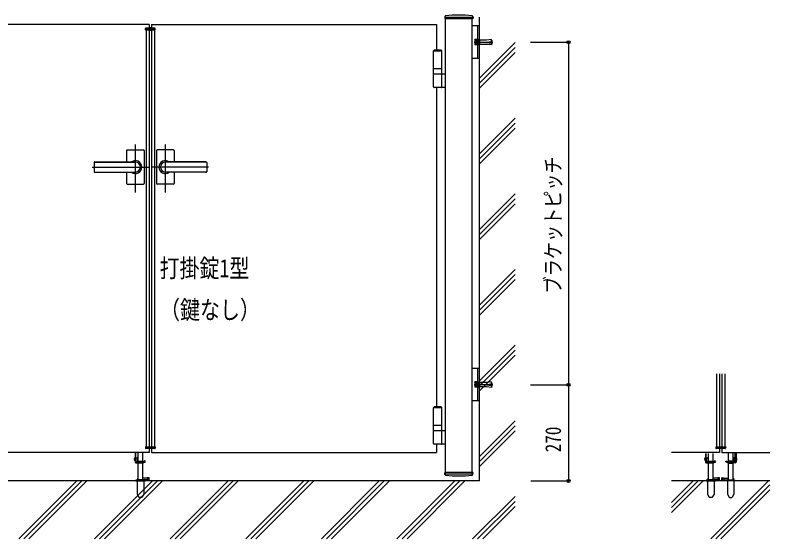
# Model space of a CAD drawing. Units: millimetres, scale not verified. Extents: x -4205 to 4205, y -2970 to 2970.
# Drawn here: x -2334 to -217, y -190 to 1278 of the extents above; entities that cross this region are included whole.
import ezdxf
from ezdxf.enums import TextEntityAlignment as Align

# ---------------------------------------------------------------- set-up
doc = ezdxf.new("R2010")
doc.units = ezdxf.units.MM
doc.header["$LTSCALE"] = 10
for name, color, linetype in [('0-1_USER1', 3, 'Continuous'), ('0-2_YKK_12', 2, 'Continuous'), ('0-4_YKK_A1', 4, 'Continuous'), ('0-5_YKK_D', 6, 'Continuous'), ('0-7_YSS_K', 3, 'Continuous')]:
    doc.layers.add(name, color=color, linetype=linetype)
doc.styles.add('ＭＳ ゴシック', font='')
doc.styles.get('ＭＳ ゴシック').set_extended_font_data('MS Gothic')

msp = doc.modelspace()

# ---------------------------------------------------------------- linework, layer by layer
at = {"layer": '0-2_YKK_12'}
for p, q in [((-1954.98, 1234.33), (-1954.98, 1244.33)), ((-1996.98, 780.73), (-1996.98, 915.51)), ((-1912.98, 780.73), (-1912.98, 915.51)), ((-2118.24, 852.33), (-1957.98, 852.33)), ((-1791.72, 852.33), (-1951.98, 852.33))]:
    msp.add_line(p, q, dxfattribs=at)
at = {"layer": '0-4_YKK_A1'}
for p, q in [((-1128.82, 1274.23), (-1129.08, 1269.36)), ((-1126.98, 1272.33), (-1126.98, 1268.83)), ((-1050.14, 1274.23), (-1049.88, 1269.36)), ((-1957.98, 1252.33), (-1957.98, 1241.83)), ((-1951.98, 1252.33), (-1951.98, 1241.83)), ((-1128.58, 1268.83), (-1050.38, 1268.83)), ((-1126.98, -7.67), (-1126.98, 1268.83)), ((-1051.98, -7.67), (-1051.98, 1268.83)), ((-1968.88, 1236.83), (-1968.67, 1240.88)), ((-1968.88, 1236.83), (-1941.08, 1236.83)), ((-1942.29, 1241.83), (-1967.67, 1241.83)), ((-1966.98, 1238.83), (-1942.98, 1238.83)), ((-1966.98, 1238.83), (-1966.98, 1236.83)), ((-1966.98, 1236.83), (-1966.98, 67.83)), ((-1957.98, 1236.83), (-1957.98, 67.83)), ((-1951.98, 1236.83), (-1951.98, 67.83)), ((-1942.98, 1238.83), (-1942.98, 1236.83)), ((-1942.98, 1236.83), (-1942.98, 67.83)), ((-1941.08, 1236.83), (-1941.29, 1240.88)), ((-1031.98, 1247.83), (-1051.98, 1247.83)), ((-1035.98, 1156.83), (-1035.98, 1247.83)), ((-1031.98, 1156.83), (-1031.98, 1247.83)), ((-1045.08, 1208.83), (-1044.5, 1209.84)), ((-1045.08, 1208.83), (-1045.08, 1195.83)), ((-1039.58, 1209.58), (-1037.58, 1209.58)), ((-1031.98, 1207.83), (-1031.48, 1208.33)), ((-1031.98, 1207.83), (-1031.98, 1196.83)), ((-1012.31, 1208.33), (-1031.48, 1208.33)), ((-1031.48, 1196.33), (-1031.48, 1208.33)), ((-998.25, 1210.04), (-1012.31, 1208.33)), ((-997.69, 1209.58), (-998.25, 1210.02)), ((-997.59, 1204.58), (-998.25, 1210.02)), ((-997.09, 1204.64), (-997.69, 1209.58)), ((-1047.08, 1202.33), (-994.67, 1202.33)), ((-1045.08, 1195.83), (-1044.5, 1194.82)), ((-1039.58, 1206.08), (-1044.5, 1206.08)), ((-1039.58, 1198.58), (-1044.5, 1198.58)), ((-1039.58, 1194.82), (-1044.5, 1194.82)), ((-1031.98, 1196.83), (-1031.48, 1196.33)), ((-1011.98, 1202.83), (-997.09, 1204.64)), ((-1011.98, 1202.83), (-1011.98, 1201.83)), ((-1011.98, 1201.83), (-997.09, 1200.02)), ((-997.59, 1200.08), (-998.25, 1194.64)), ((-997.69, 1195.08), (-998.25, 1194.64)), ((-997.09, 1200.02), (-997.69, 1195.08)), ((-996.98, 1206.83), (-997.35, 1206.78)), ((-996.98, 1197.83), (-997.35, 1197.87)), ((-996.48, 1206.33), (-996.98, 1206.83)), ((-996.98, 1197.83), (-996.98, 1206.83)), ((-996.98, 1197.83), (-996.48, 1198.33)), ((-996.48, 1198.33), (-996.48, 1206.33)), ((-1158.48, 1180.33), (-1160.48, 1178.33)), ((-1137.48, 1178.33), (-1160.48, 1178.33)), ((-1137.48, 1177.33), (-1160.48, 1177.33)), ((-1139.48, 1180.33), (-1158.48, 1180.33)), ((-1139.48, 1180.33), (-1137.48, 1178.33)), ((-1031.98, 1156.83), (-1051.98, 1156.83)), ((-1137.48, 1127.33), (-1160.48, 1127.33)), ((-1160.48, 1113.33), (-1126.98, 1113.33)), ((-1160.48, 1076.83), (-1160.48, 1111.83)), ((-1137.48, 1076.83), (-1137.48, 1111.83)), ((-1126.98, 1075.33), (-1158.98, 1075.33)), ((-1151.98, 1075.33), (-1151.98, 180.33)), ((-2021.98, 898.33), (-2021.98, 866.83)), ((-2019.98, 900.33), (-1973.98, 900.33)), ((-1971.98, 898.33), (-1971.98, 852.33)), ((-1937.98, 898.33), (-1937.98, 852.33)), ((-1889.98, 900.33), (-1935.98, 900.33)), ((-1887.98, 898.33), (-1887.98, 866.83)), ((-2112.98, 864.83), (-2112.98, 839.83)), ((-2110.98, 866.83), (-1996.98, 866.83)), ((-2110.98, 866.33), (-1996.98, 866.33)), ((-1971.98, 852.33), (-1971.98, 806.33)), ((-1937.98, 852.33), (-1937.98, 806.33)), ((-1798.98, 866.83), (-1912.98, 866.83)), ((-1798.98, 866.33), (-1912.98, 866.33)), ((-1796.98, 864.83), (-1796.98, 839.83)), ((-2110.98, 838.33), (-1996.98, 838.33)), ((-2110.98, 837.83), (-1996.98, 837.83)), ((-2021.98, 837.83), (-2021.98, 806.33)), ((-1798.98, 838.33), (-1912.98, 838.33)), ((-1798.98, 837.83), (-1912.98, 837.83)), ((-1887.98, 837.83), (-1887.98, 806.33)), ((-2019.98, 804.33), (-1973.98, 804.33)), ((-1889.98, 804.33), (-1935.98, 804.33)), ((-1031.98, 287.83), (-1051.98, 287.83)), ((-1035.98, 196.83), (-1035.98, 287.83)), ((-1031.98, 196.83), (-1031.98, 287.83)), ((-366.98, 272.33), (-366.98, 67.83)), ((-357.98, 272.33), (-357.98, 67.83)), ((-351.98, 272.33), (-351.98, 67.83)), ((-342.98, 272.33), (-342.98, 67.83)), ((-1047.08, 242.33), (-994.67, 242.33)), ((-1045.08, 248.83), (-1044.5, 249.84)), ((-1045.08, 248.83), (-1045.08, 235.83)), ((-1045.08, 235.83), (-1044.5, 234.82)), ((-1039.58, 246.08), (-1044.5, 246.08)), ((-1039.58, 238.58), (-1044.5, 238.58)), ((-1039.58, 234.82), (-1044.5, 234.82)), ((-1039.58, 249.58), (-1037.58, 249.58)), ((-1031.98, 247.83), (-1031.48, 248.33)), ((-1031.98, 247.83), (-1031.98, 236.83)), ((-1031.98, 236.83), (-1031.48, 236.33)), ((-1012.31, 248.33), (-1031.48, 248.33)), ((-1031.48, 236.33), (-1031.48, 248.33)), ((-998.25, 250.04), (-1012.31, 248.33)), ((-1011.98, 242.83), (-997.09, 244.64)), ((-1011.98, 242.83), (-1011.98, 241.83)), ((-1011.98, 241.83), (-997.09, 240.02)), ((-997.69, 249.58), (-998.25, 250.02)), ((-997.59, 244.58), (-998.25, 250.02)), ((-997.59, 240.08), (-998.25, 234.64)), ((-997.69, 235.08), (-998.25, 234.64)), ((-997.09, 244.64), (-997.69, 249.58)), ((-997.09, 240.02), (-997.69, 235.08)), ((-996.98, 246.83), (-997.35, 246.78)), ((-996.98, 237.83), (-997.35, 237.87)), ((-996.48, 246.33), (-996.98, 246.83)), ((-996.98, 237.83), (-996.98, 246.83)), ((-996.98, 237.83), (-996.48, 238.33)), ((-996.48, 238.33), (-996.48, 246.33)), ((-1031.98, 196.83), (-1051.98, 196.83)), ((-1158.48, 180.33), (-1160.48, 178.33)), ((-1137.48, 178.33), (-1160.48, 178.33)), ((-1137.48, 177.33), (-1160.48, 177.33)), ((-1139.48, 180.33), (-1158.48, 180.33)), ((-1139.48, 180.33), (-1137.48, 178.33)), ((-1137.48, 127.33), (-1160.48, 127.33)), ((-1160.48, 113.33), (-1126.98, 113.33)), ((-1160.48, 76.83), (-1160.48, 111.83)), ((-1137.48, 76.83), (-1137.48, 111.83)), ((-1968.88, 67.83), (-1941.08, 67.83)), ((-1968.88, 67.83), (-1968.67, 63.78)), ((-1966.98, 65.83), (-1966.98, 67.83)), ((-1966.98, 65.83), (-1942.98, 65.83)), ((-1942.98, 65.83), (-1942.98, 67.83)), ((-1941.08, 67.83), (-1941.29, 63.78)), ((-1126.98, 75.33), (-1158.98, 75.33)), ((-1151.98, 75.33), (-1151.98, 52.33)), ((-368.88, 67.83), (-341.08, 67.83)), ((-368.88, 67.83), (-368.67, 63.78)), ((-366.98, 65.83), (-366.98, 67.83)), ((-366.98, 65.83), (-342.98, 65.83)), ((-342.98, 65.83), (-342.98, 67.83)), ((-341.08, 67.83), (-341.29, 63.78)), ((-1957.98, 52.33), (-2757.98, 52.33)), ((-1997.98, 52.33), (-1997.98, 25.33)), ((-1995.48, 25.33), (-1995.48, 52.33)), ((-1989.48, 27.33), (-1989.48, 52.33)), ((-1976.48, 27.33), (-1976.48, 52.33)), ((-1942.29, 62.83), (-1967.67, 62.83)), ((-1957.98, 62.83), (-1957.98, 52.33)), ((-1951.98, 62.83), (-1951.98, 52.33)), ((-1951.98, 52.33), (-1151.98, 52.33)), ((-357.98, 52.33), (-492.98, 52.33)), ((-397.98, 48.83), (-397.98, 25.33)), ((-395.48, 25.33), (-395.48, 48.83)), ((-389.48, 27.33), (-389.48, 48.83)), ((-376.48, 27.33), (-376.48, 48.83)), ((-342.29, 62.83), (-367.67, 62.83)), ((-357.98, 62.83), (-357.98, 52.33)), ((-351.98, 62.83), (-351.98, 52.33)), ((-351.98, 52.33), (-216.98, 52.33)), ((-333.48, 27.33), (-333.48, 48.83)), ((-320.48, 27.33), (-320.48, 48.83)), ((-314.48, 25.33), (-314.48, 48.83)), ((-311.98, 48.83), (-311.98, 25.33)), ((-1997.98, 36.83), (-1998.5, 36.69)), ((-1997.98, 29.83), (-1998.5, 29.97)), ((-1995.48, 37.33), (-1991.98, 37.33)), ((-1995.48, 36.83), (-1995.48, 37.33)), ((-1975.65, 25.33), (-1995.48, 25.33)), ((-1995.48, 22.83), (-1974.98, 22.83)), ((-1991.48, 36.83), (-1991.48, 28.33)), ((-1989.48, -24.67), (-1989.48, 21.83)), ((-1976.48, -24.67), (-1976.48, 21.83)), ((-1976.11, 21.83), (-1976.11, 22.83)), ((-1970.17, 28.49), (-1975.65, 25.33)), ((-1975.23, 22.83), (-1975.23, 25.57)), ((-1974.98, 22.83), (-1968.92, 26.33)), ((-1968.92, 26.33), (-1970.17, 28.49)), ((-397.98, 36.83), (-398.5, 36.69)), ((-397.98, 29.83), (-398.5, 29.97)), ((-395.48, 37.33), (-391.98, 37.33)), ((-395.48, 36.83), (-395.48, 37.33)), ((-375.65, 25.33), (-395.48, 25.33)), ((-395.48, 22.83), (-374.98, 22.83)), ((-391.48, 36.83), (-391.48, 28.33)), ((-389.48, -24.67), (-389.48, 21.83)), ((-376.48, -24.67), (-376.48, 21.83)), ((-376.11, 21.83), (-376.11, 22.83)), ((-370.17, 28.49), (-375.65, 25.33)), ((-375.23, 22.83), (-375.23, 25.57)), ((-374.98, 22.83), (-368.92, 26.33)), ((-368.92, 26.33), (-370.17, 28.49)), ((-341.04, 26.33), (-339.79, 28.49)), ((-334.98, 22.83), (-341.04, 26.33)), ((-339.79, 28.49), (-334.31, 25.33)), ((-314.48, 22.83), (-334.98, 22.83)), ((-334.73, 22.83), (-334.73, 25.57)), ((-334.31, 25.33), (-314.48, 25.33)), ((-333.85, 21.83), (-333.85, 22.83)), ((-333.48, -24.67), (-333.48, 21.83)), ((-320.48, -24.67), (-320.48, 21.83)), ((-318.48, 36.83), (-318.48, 28.33)), ((-314.48, 37.33), (-317.98, 37.33)), ((-314.48, 36.83), (-314.48, 37.33)), ((-311.98, 36.83), (-311.47, 36.69)), ((-311.98, 29.83), (-311.47, 29.97)), ((-1990.98, -20.17), (-1990.98, -24.17)), ((-1989.48, -20.17), (-1990.98, -20.17)), ((-1963.48, -19.67), (-1976.48, -19.67)), ((-1958.98, -18.67), (-1958.98, -25.67)), ((-1958.48, -25.17), (-1958.48, -19.17)), ((-1128.82, -9.57), (-1129.08, -4.7)), ((-1050.38, -4.17), (-1128.58, -4.17)), ((-1126.98, -7.67), (-1051.98, -7.67)), ((-1050.14, -9.57), (-1049.88, -4.7)), ((-390.98, -20.17), (-390.98, -24.17)), ((-389.48, -20.17), (-390.98, -20.17)), ((-363.48, -19.67), (-376.48, -19.67)), ((-358.98, -18.67), (-358.98, -25.67)), ((-358.48, -25.17), (-358.48, -19.17)), ((-351.48, -25.17), (-351.48, -19.17)), ((-350.98, -18.67), (-350.98, -25.67)), ((-346.48, -19.67), (-333.48, -19.67)), ((-320.48, -20.17), (-318.98, -20.17)), ((-318.98, -20.17), (-318.98, -24.17)), ((-1031.98, -27.67), (-3450.45, -27.67)), ((-1995.98, -26.83), (-1995.98, -27.67)), ((-1995.98, -27.67), (-1969.98, -27.67)), ((-1991.98, -24.67), (-1995.32, -25.89)), ((-1992.23, -27.67), (-1992.23, -64.7)), ((-1973.98, -24.67), (-1991.98, -24.67)), ((-1989.48, -24.17), (-1990.98, -24.17)), ((-1990.29, -27.67), (-1975.67, -27.67)), ((-1963.48, -24.67), (-1976.48, -24.67)), ((-1973.98, -24.67), (-1970.64, -25.89)), ((-1973.73, -27.67), (-1973.73, -64.7)), ((-1969.98, -26.83), (-1969.98, -27.67)), ((-1963.48, -25.67), (-1958.98, -25.67)), ((-395.98, -26.83), (-395.98, -27.67)), ((-395.98, -27.67), (-369.98, -27.67)), ((-391.98, -24.67), (-395.32, -25.89)), ((-392.23, -27.67), (-392.23, -64.7)), ((-373.98, -24.67), (-391.98, -24.67)), ((-389.48, -24.17), (-390.98, -24.17)), ((-363.48, -24.67), (-376.48, -24.67)), ((-373.98, -24.67), (-370.64, -25.89)), ((-373.73, -27.67), (-373.73, -64.7)), ((-369.98, -26.83), (-369.98, -27.67)), ((-363.48, -25.67), (-358.98, -25.67)), ((-346.48, -25.67), (-350.98, -25.67)), ((-346.48, -24.67), (-333.48, -24.67)), ((-339.98, -26.83), (-339.98, -27.67)), ((-313.98, -27.67), (-339.98, -27.67)), ((-335.98, -24.67), (-339.32, -25.89)), ((-336.23, -27.67), (-336.23, -64.7)), ((-335.98, -24.67), (-317.98, -24.67)), ((-319.67, -27.67), (-334.29, -27.67)), ((-320.48, -24.17), (-318.98, -24.17)), ((-317.98, -24.67), (-314.64, -25.89)), ((-317.73, -27.67), (-317.73, -64.7)), ((-313.98, -26.83), (-313.98, -27.67)), ((-1992.23, -64.7), (-1987.34, -73.17)), ((-1979.49, -73.67), (-1986.47, -73.67)), ((-1973.73, -64.7), (-1978.62, -73.17)), ((-392.23, -64.7), (-387.34, -73.17)), ((-379.49, -73.67), (-386.47, -73.67)), ((-373.73, -64.7), (-378.62, -73.17)), ((-336.23, -64.7), (-331.34, -73.17)), ((-330.47, -73.67), (-323.49, -73.67)), ((-317.73, -64.7), (-322.62, -73.17))]:
    msp.add_line(p, q, dxfattribs=at)
for points in [[(-1126.98, 1272.33), (-1051.98, 1272.33), (-1051.98, 1268.83)], [(-1957.98, 1252.33), (-2757.98, 1252.33), (-2757.98, 1180.33)], [(-1951.98, 1252.33), (-1151.98, 1252.33), (-1151.98, 1180.33)], [(-1039.58, 1194.82), (-1039.58, 1209.84), (-1044.5, 1209.84)], [(-1037.58, 1195.08), (-1039.58, 1195.08), (-1039.58, 1209.58)], [(-998.25, 1194.62), (-1012.31, 1196.33), (-1031.48, 1196.33)], [(-1160.48, 1113.33), (-1160.48, 1127.33), (-1160.48, 1178.33)], [(-1137.48, 1113.33), (-1137.48, 1127.33), (-1137.48, 1178.33)], [(-1039.58, 234.82), (-1039.58, 249.84), (-1044.5, 249.84)], [(-1037.58, 235.08), (-1039.58, 235.08), (-1039.58, 249.58)], [(-998.25, 234.62), (-1012.31, 236.33), (-1031.48, 236.33)], [(-1160.48, 113.33), (-1160.48, 127.33), (-1160.48, 178.33)], [(-1137.48, 113.33), (-1137.48, 127.33), (-1137.48, 178.33)], [(-2000.07, 35.33), (-1998.33, 34.48), (-1997.72, 33.33)], [(-2000.07, 31.33), (-1998.33, 32.18), (-1997.72, 33.33)], [(-1995.48, 36.83), (-1995.48, 27.33), (-1993.48, 25.33), (-1975.98, 25.33), (-1975.98, 26.83)], [(-1991.48, 28.33), (-1990.48, 27.33), (-1976.48, 27.33)], [(-1976.11, 21.83), (-1990.72, 21.83), (-1990.72, 22.83)], [(-400.07, 35.33), (-398.33, 34.48), (-397.72, 33.33)], [(-400.07, 31.33), (-398.33, 32.18), (-397.72, 33.33)], [(-395.48, 36.83), (-395.48, 27.33), (-393.48, 25.33), (-375.98, 25.33), (-375.98, 26.83)], [(-391.48, 28.33), (-390.48, 27.33), (-376.48, 27.33)], [(-376.11, 21.83), (-390.72, 21.83), (-390.72, 22.83)], [(-314.48, 36.83), (-314.48, 27.33), (-316.48, 25.33), (-333.98, 25.33), (-333.98, 26.83)], [(-333.85, 21.83), (-319.24, 21.83), (-319.24, 22.83)], [(-318.48, 28.33), (-319.48, 27.33), (-333.48, 27.33)], [(-309.89, 35.33), (-311.63, 34.48), (-312.24, 33.33)], [(-309.89, 31.33), (-311.63, 32.18), (-312.24, 33.33)], [(-1958.98, -18.67), (-1963.48, -18.67), (-1963.48, -25.67)], [(-358.98, -18.67), (-363.48, -18.67), (-363.48, -25.67)], [(-350.98, -18.67), (-346.48, -18.67), (-346.48, -25.67)]]:
    msp.add_lwpolyline(points, dxfattribs=at)
for points in [[(-1035.98, 1210.83), (-1035.98, 1193.83), (-1037.58, 1193.83), (-1037.58, 1210.83)], [(-1035.98, 250.83), (-1035.98, 233.83), (-1037.58, 233.83), (-1037.58, 250.83)]]:
    msp.add_lwpolyline(points, close=True, dxfattribs=at)
for centre, radius, start, end in [((-1126.83, 1274.13), 2, 96.74435, 177), ((-1089.48, 958.33), 320, 83.25565, 96.74435), ((-1052.13, 1274.13), 2, 3, 83.25565), ((-1128.58, 1269.33), 0.5, 177, 270), ((-1050.38, 1269.33), 0.5, 270, 3), ((-1967.67, 1240.83), 1, 90, 177), ((-1942.29, 1240.83), 1, 3, 90), ((-1041.76, 1207.96), 3.32, 145.61575, 214.38425), ((-1032.66, 1202.33), 12.42, 162.41205, 197.58795), ((-1041.76, 1196.7), 3.32, 145.61575, 214.38425), ((-1158.98, 1111.83), 1.5, 90, 180), ((-1138.98, 1111.83), 1.5, 0, 90), ((-1158.98, 1076.83), 1.5, 180, 270), ((-1138.98, 1076.83), 1.5, 270, 0), ((-2019.98, 898.33), 2, 90, 180), ((-1973.98, 898.33), 2, 0, 90), ((-1935.98, 898.33), 2, 90, 180), ((-1889.98, 898.33), 2, 0, 90), ((-1996.98, 852.33), 18, 359.99634, 126.33606), ((-1912.98, 852.33), 18, 53.66394, 180.00366), ((-2110.98, 864.83), 2, 90, 180), ((-2110.98, 864.33), 2, 90, 180), ((-1996.98, 852.33), 18, 233.66394, 359.99634), ((-1996.98, 852.33), 14, 270, 90), ((-1912.98, 852.33), 18, 180.00366, 306.33606), ((-1912.98, 852.33), 14, 90, 270), ((-1798.98, 864.83), 2, 0, 90), ((-1798.98, 864.33), 2, 0, 90), ((-2110.98, 840.33), 2, 180, 270), ((-2110.98, 839.83), 2, 180, 270), ((-1798.98, 840.33), 2, 270, 0), ((-1798.98, 839.83), 2, 270, 0), ((-2019.98, 806.33), 2, 180, 270), ((-1973.98, 806.33), 2, 270, 0), ((-1935.98, 806.33), 2, 180, 270), ((-1889.98, 806.33), 2, 270, 0), ((-1041.76, 247.96), 3.32, 145.61575, 214.38425), ((-1032.66, 242.33), 12.42, 162.41205, 197.58795), ((-1041.76, 236.7), 3.32, 145.61575, 214.38425), ((-1158.98, 111.83), 1.5, 90, 180), ((-1138.98, 111.83), 1.5, 0, 90), ((-1967.67, 63.83), 1, 183, 270), ((-1942.29, 63.83), 1, 270, 357), ((-1158.98, 76.83), 1.5, 180, 270), ((-1138.98, 76.83), 1.5, 270, 0), ((-367.67, 63.83), 1, 183, 270), ((-342.29, 63.83), 1, 270, 357), ((-1996.38, 33.33), 4.2, 143.11591, 216.88409), ((-1997.9, 34.47), 2.3, 105, 143.11591), ((-1997.9, 32.19), 2.3, 216.88409, 255), ((-1995.48, 25.33), 2.5, 180, 270), ((-1991.98, 36.83), 0.5, 0, 90), ((-1976.48, 26.83), 0.5, 0, 90), ((-396.38, 33.33), 4.2, 143.11591, 216.88409), ((-397.9, 34.47), 2.3, 105, 143.11591), ((-397.9, 32.19), 2.3, 216.88409, 255), ((-395.48, 25.33), 2.5, 180, 270), ((-391.98, 36.83), 0.5, 0, 90), ((-376.48, 26.83), 0.5, 0, 90), ((-333.48, 26.83), 0.5, 90, 180), ((-317.98, 36.83), 0.5, 90, 180), ((-314.48, 25.33), 2.5, 270, 0), ((-312.06, 34.47), 2.3, 36.88409, 75), ((-312.06, 32.19), 2.3, 285, 323.11591), ((-313.58, 33.33), 4.2, 323.11591, 36.88409), ((-1958.98, -19.17), 0.5, 0, 90), ((-1128.58, -4.67), 0.5, 90, 183), ((-1126.83, -9.47), 2, 183, 263.25565), ((-1089.48, 306.33), 320, 263.25565, 276.74435), ((-1052.13, -9.47), 2, 276.74435, 357), ((-1050.38, -4.67), 0.5, 357, 90), ((-358.98, -19.17), 0.5, 0, 90), ((-350.98, -19.17), 0.5, 90, 180), ((-1994.98, -26.83), 1, 110, 180), ((-1970.98, -26.83), 1, 0, 70), ((-1958.98, -25.17), 0.5, 270, 0), ((-394.98, -26.83), 1, 110, 180), ((-370.98, -26.83), 1, 0, 70), ((-358.98, -25.17), 0.5, 270, 0), ((-350.98, -25.17), 0.5, 180, 270), ((-338.98, -26.83), 1, 110, 180), ((-314.98, -26.83), 1, 0, 70), ((-1986.47, -72.67), 1, 210, 270), ((-1979.49, -72.67), 1, 270, 330), ((-386.47, -72.67), 1, 210, 270), ((-379.49, -72.67), 1, 270, 330), ((-330.47, -72.67), 1, 210, 270), ((-323.49, -72.67), 1, 270, 330)]:
    msp.add_arc(centre, radius, start, end, dxfattribs=at)
at = {"layer": '0-5_YKK_D'}
for p, q in [((-888.43, 1202.33), (-780.98, 1202.33)), ((-781.98, 1202.33), (-781.98, 241.88)), ((-888.43, 241.88), (-780.98, 241.88)), ((-888.43, 241.88), (-780.98, 241.88)), ((-781.98, 241.88), (-781.98, -27.67)), ((-888, -27.67), (-780.98, -27.67))]:
    msp.add_line(p, q, dxfattribs=at)
for centre in [(-781.98, 1202.33), (-781.98, 241.88), (-781.98, 241.88), (-781.98, -27.67)]:
    msp.add_circle(centre, 4.25, dxfattribs=at)
at = {"layer": '0-7_YSS_K'}
for p, q in [((-1031.98, -27.67), (-1031.98, 1272.33)), ((-1031.98, 1101.67), (-931.98, 1201.67)), ((-1031.98, 1087.53), (-931.98, 1187.53)), ((-1031.98, 1073.39), (-931.98, 1173.39)), ((-1031.98, 889.54), (-931.98, 989.54)), ((-1031.98, 875.4), (-931.98, 975.4)), ((-1031.98, 861.25), (-931.98, 961.25)), ((-1031.98, 677.41), (-931.98, 777.41)), ((-1031.98, 663.26), (-931.98, 763.26)), ((-1031.98, 649.12), (-931.98, 749.12)), ((-1031.98, 465.27), (-931.98, 565.27)), ((-1031.98, 451.13), (-931.98, 551.13)), ((-1031.98, 436.99), (-931.98, 536.99)), ((-1031.98, 253.14), (-931.98, 353.14)), ((-1031.98, 239), (-931.98, 339)), ((-1031.98, 224.86), (-931.98, 324.86)), ((-1031.98, 41.01), (-931.98, 141.01)), ((-1031.98, 26.87), (-931.98, 126.87)), ((-1031.98, 12.73), (-931.98, 112.73)), ((-1031.98, -27.67), (-2877.98, -27.67)), ((-2323.82, -190.17), (-2161.32, -27.67)), ((-2309.68, -190.17), (-2147.18, -27.67)), ((-2295.54, -190.17), (-2133.04, -27.67)), ((-2111.69, -190.17), (-1949.19, -27.67)), ((-2097.55, -190.17), (-1935.05, -27.67)), ((-2083.4, -190.17), (-1920.9, -27.67)), ((-1899.56, -190.17), (-1737.06, -27.67)), ((-1885.41, -190.17), (-1722.91, -27.67)), ((-1871.27, -190.17), (-1708.77, -27.67)), ((-1687.42, -190.17), (-1524.92, -27.67)), ((-1673.28, -190.17), (-1510.78, -27.67)), ((-1659.14, -190.17), (-1496.64, -27.67)), ((-1475.29, -190.17), (-1312.79, -27.67)), ((-1461.15, -190.17), (-1298.65, -27.67)), ((-1447.01, -190.17), (-1284.51, -27.67)), ((-1263.16, -190.17), (-1100.66, -27.67)), ((-1249.02, -190.17), (-1086.52, -27.67)), ((-1234.88, -190.17), (-1072.38, -27.67)), ((-216.98, -27.67), (-492.98, -27.67)), ((-492.98, -88.01), (-432.64, -27.67)), ((-492.98, -102.15), (-418.5, -27.67)), ((-492.98, -116.29), (-404.36, -27.67)), ((-383.01, -190.17), (-220.51, -27.67)), ((-368.87, -190.17), (-216.98, -38.28)), ((-354.72, -190.17), (-216.98, -52.43)), ((-1051.03, -190.17), (-931.98, -71.12)), ((-1036.89, -190.17), (-931.98, -85.26)), ((-1022.74, -190.17), (-931.98, -99.41))]:
    msp.add_line(p, q, dxfattribs=at)

# ---------------------------------------------------------------- texts
at = {"layer": '0-1_USER1', "style": 'ＭＳ ゴシック', "width": 0.8}
for s, p in [('打掛錠1型', (-1929.09, 527.62)), ('（鍵なし）', (-1927.75, 410.96))]:
    msp.add_text(s, height=51.32, dxfattribs=at).set_placement(p, align=Align.BOTTOM_LEFT)
at = {"layer": '0-5_YKK_D', "style": 'ＭＳ ゴシック', "width": 0.8}
for s, p in [('ブラケットピッチ', (-789.98, 498.1)), ('270', (-789.98, 52.7))]:
    msp.add_text(s, height=43.99, rotation=90, dxfattribs=at).set_placement(p, align=Align.BOTTOM_LEFT)

doc.saveas('drawing.dxf')
